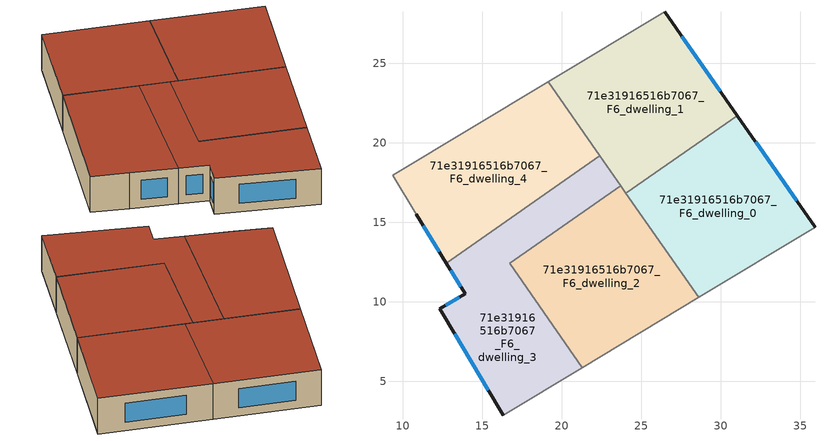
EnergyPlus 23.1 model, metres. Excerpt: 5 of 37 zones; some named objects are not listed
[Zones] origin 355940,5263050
71e31916516b7067_F6_dwelling_0
 floor to 71e31916516b7067_F5_dwelling_0 (EU_floor_Construction): 31.04,21.71 35.93,14.69 28.6,10.27 24.03,16.82 z18
 wall outside (EU_wall_Construction): 35.93,14.69 31.04,21.71 z18:21
 wall to 71e31916516b7067_F6_dwelling_1 (EU_wall_Construction): 31.04,21.71 24.03,16.82 z18:21
 wall adiabatic (EU_wall_Construction): 28.6,10.27 35.93,14.69 z18:21
 wall to 71e31916516b7067_F6_dwelling_2 (EU_wall_Construction): 24.03,16.82 28.6,10.27 z18:21
 window (EU_Window_Construction): 34.78,16.34 32.19,20.06 z18.7:20.3
 roof outside (EU_roof_Construction): 35.93,14.69 31.04,21.71 24.03,16.82 28.6,10.27 z21
71e31916516b7067_F6_dwelling_1
 floor to 71e31916516b7067_F5_dwelling_1 (EU_floor_Construction): 26.48,28.24 31.04,21.71 24.03,16.82 19.14,23.84 z18
 wall outside (EU_wall_Construction): 31.04,21.71 26.48,28.24 z18:21
 wall adiabatic (EU_wall_Construction): 26.48,28.24 19.14,23.84 z18:21
 wall to 71e31916516b7067_F6_dwelling_4 (EU_wall_Construction): 19.14,23.84 22.39,19.17 z18:21
 wall to 71e31916516b7067_F6_dwelling_3 (EU_wall_Construction): 22.39,19.17 23.71,17.29 z18:21
 wall to 71e31916516b7067_F6_dwelling_2 (EU_wall_Construction): 23.71,17.29 24.03,16.82 z18:21
 window (EU_Window_Construction): 29.97,23.24 27.55,26.71 z18.7:20.3
 roof outside (EU_roof_Construction): 31.04,21.71 26.48,28.24 19.14,23.84 24.03,16.82 z21
71e31916516b7067_F6_dwelling_2
 floor to 71e31916516b7067_F5_dwelling_2 (EU_floor_Construction): 23.71,17.29 28.6,10.27 21.29,5.85 16.71,12.41 z18
 wall to 71e31916516b7067_F6_dwelling_3 (EU_wall_Construction): 23.71,17.29 16.71,12.41 21.29,5.85 z18:21
 wall adiabatic (EU_wall_Construction): 21.29,5.85 28.6,10.27 z18:21
 roof outside (EU_roof_Construction): 28.6,10.27 23.71,17.29 16.71,12.41 21.29,5.85 z21
71e31916516b7067_F6_dwelling_3
 floor to 71e31916516b7067_F5_dwelling_3 (EU_floor_Construction): 22.39,19.17 23.71,17.29 16.71,12.41 21.29,5.85 16.31,2.85 12.31,9.54 13.91,10.5 12.72,12.43 z18
 wall outside (EU_wall_Construction): 12.72,12.43 13.91,10.5 12.31,9.54 16.31,2.85 z18:21
 wall adiabatic (EU_wall_Construction): 16.31,2.85 21.29,5.85 z18:21
 wall to 71e31916516b7067_F6_dwelling_4 (EU_wall_Construction): 22.39,19.17 12.72,12.43 z18:21
 window (EU_Window_Construction): 13.25,7.97 15.37,4.42 / 13.53,10.27 12.69,9.77 / 13,11.97 13.63,10.95 z18.7:20.3
 roof outside (EU_roof_Construction): 21.29,5.85 16.71,12.41 23.71,17.29 22.39,19.17 12.72,12.43 13.91,10.5 12.31,9.54 16.31,2.85 z21
71e31916516b7067_F6_dwelling_4
 floor to 71e31916516b7067_F5_dwelling_4 (EU_floor_Construction): 19.14,23.84 22.39,19.17 12.72,12.43 10.84,15.49 9.34,17.97 z18
 wall outside (EU_wall_Construction): 10.84,15.49 12.72,12.43 z18:21
 wall adiabatic (EU_wall_Construction): 19.14,23.84 9.34,17.97 10.84,15.49 z18:21
 window (EU_Window_Construction): 11.28,14.77 12.28,13.15 z18.7:20.3
 roof outside (EU_roof_Construction): 22.39,19.17 19.14,23.84 9.34,17.97 10.84,15.49 12.72,12.43 z21
[Building]
EU S2 Campaign: North Axis=0; Terrain=City; Solar Distribution=FullExterior
[Site:Location]
Budapest.Ferenc.Liszt.Intl.AP: Latitude=47.437; Longitude=19.256; Time Zone=1; Elevation=185
[SizingPeriod:WeatherFileDays]
AnnualSizingPeriod: Begin Month=1; Begin Day of Month=1; End Month=12; End Day of Month=31; Day of Week for Start Day=Monday; Use Weather File Daylight Saving Period=No; Use Weather File Rain and Snow Indicators=No
[MATERIAL]
EU_InternalMass_Material: Roughness=MediumRough; Thickness=0.1; Conductivity=1; Density=1800; Specific Heat=900; Thermal Absorptance=0.9; Solar Absorptance=0.7; Visible Absorptance=0.7
[MATERIAL:NOMASS] Roughness=MediumRough; Thermal Absorptance=0.9; Solar Absorptance=0.7; Visible Absorptance=0.7
Name | Thermal Resistance
EU_wall_NoMass | 0.832559
EU_roof_NoMass | 1.39638
EU_floor_NoMass | 0.872794
[WINDOWMATERIAL:SIMPLEGLAZINGSYSTEM]
EU_Window_SimpleGlazing: UFactor=2.79869; Solar Heat Gain Coefficient=0.75; Visible Transmittance=0.75
[CONSTRUCTION]
EU_wall_Construction: EU_wall_NoMass
EU_roof_Construction: EU_roof_NoMass
EU_floor_Construction: EU_floor_NoMass
EU_Window_Construction: EU_Window_SimpleGlazing
EU_InternalMass_Construction: EU_InternalMass_Material
[ZONE] Type=1; Multiplier=1; Ceiling Height=autocalculate; Floor Area=autocalculate; Part of Total Floor Area=Yes
Name | Volume
71e31916516b7067_F6_dwelling_0 | 211.844
71e31916516b7067_F6_dwelling_1 | 211.834
71e31916516b7067_F6_dwelling_2; 71e31916516b7067_F6_dwelling_4 | 211.82
71e31916516b7067_F6_dwelling_3 | 211.838
[INTERNALMASS] Construction=EU_InternalMass_Construction
Name | Zone or ZoneList | Surface Area
71e31916516b7067_F6_dwelling_0_EU_InternalMass | 71e31916516b7067_F6_dwelling_0 | 70.6147
71e31916516b7067_F6_dwelling_1_EU_InternalMass | 71e31916516b7067_F6_dwelling_1 | 70.6134
71e31916516b7067_F6_dwelling_2_EU_InternalMass | 71e31916516b7067_F6_dwelling_2 | 70.6083
71e31916516b7067_F6_dwelling_3_EU_InternalMass | 71e31916516b7067_F6_dwelling_3 | 70.6126
71e31916516b7067_F6_dwelling_4_EU_InternalMass | 71e31916516b7067_F6_dwelling_4 | 70.6109
[OTHEREQUIPMENT] Fuel Type=Electricity; Design Level Calculation Method=Watts/Area; Power per Zone Floor Area=1; Fraction Latent=0; Fraction Radiant=0; Fraction Lost=0; Carbon Dioxide Generation Rate=0; EndUse Subcategory=EU_Step8_InternalGains
Name | Zone or ZoneList or Space or SpaceList | Schedule
EU_Step8_InternalGain_71e31916516b7067_F6_dwelling_0_f000 | 71e31916516b7067_F6_dwelling_0 | EU_Step8_GainSchedule_71e31916516b7067_F6_dwelling_0_f000
EU_Step8_InternalGain_71e31916516b7067_F6_dwelling_1_f000 | 71e31916516b7067_F6_dwelling_1 | EU_Step8_GainSchedule_71e31916516b7067_F6_dwelling_1_f000
EU_Step8_InternalGain_71e31916516b7067_F6_dwelling_2_f000 | 71e31916516b7067_F6_dwelling_2 | EU_Step8_GainSchedule_71e31916516b7067_F6_dwelling_2_f000
EU_Step8_InternalGain_71e31916516b7067_F6_dwelling_3_f000 | 71e31916516b7067_F6_dwelling_3 | EU_Step8_GainSchedule_71e31916516b7067_F6_dwelling_3_f000
EU_Step8_InternalGain_71e31916516b7067_F6_dwelling_4_f000 | 71e31916516b7067_F6_dwelling_4 | EU_Step8_GainSchedule_71e31916516b7067_F6_dwelling_4_f000
[ZONEVENTILATION:DESIGNFLOWRATE] Schedule=EU_AlwaysOn; Design Flow Rate Calculation Method=AirChanges/Hour; Air Changes per Hour=0.475469; Ventilation Type=Natural; Fan Pressure Rise=0; Fan Total Efficiency=1; Constant Term Coefficient=1; Temperature Term Coefficient=0; Velocity Term Coefficient=0; Velocity Squared Term Coefficient=0; Minimum Indoor Temperature=-100; Maximum Indoor Temperature=100; Delta Temperature=-100; Minimum Outdoor Temperature=-100; Maximum Outdoor Temperature=100; Maximum Wind Speed=40
Name | Zone or ZoneList or Space or SpaceList
EU_ConstantAir_71e31916516b7067_F6_dwelling_0 | 71e31916516b7067_F6_dwelling_0
EU_ConstantAir_71e31916516b7067_F6_dwelling_1 | 71e31916516b7067_F6_dwelling_1
EU_ConstantAir_71e31916516b7067_F6_dwelling_2 | 71e31916516b7067_F6_dwelling_2
EU_ConstantAir_71e31916516b7067_F6_dwelling_3 | 71e31916516b7067_F6_dwelling_3
EU_ConstantAir_71e31916516b7067_F6_dwelling_4 | 71e31916516b7067_F6_dwelling_4
[HVACTEMPLATE:ZONE:IDEALLOADSAIRSYSTEM] System Availability Schedule=EU_AlwaysOn; Maximum Heating Supply Air Temperature=50; Minimum Cooling Supply Air Temperature=13; Maximum Heating Supply Air Humidity Ratio=0.0156; Minimum Cooling Supply Air Humidity Ratio=0.0077; Heating Limit=NoLimit; Cooling Limit=NoLimit; Heating Availability Schedule=EU_AlwaysOn; Cooling Availability Schedule=EU_CoolingOff; Dehumidification Control Type=ConstantSensibleHeatRatio; Cooling Sensible Heat Ratio=0.7; Dehumidification Setpoint=60; Humidification Control Type=None; Humidification Setpoint=30; Outdoor Air Method=None; Outdoor Air Flow Rate per Person=0.00944; Outdoor Air Flow Rate per Zone Floor Area=0; Outdoor Air Flow Rate per Zone=0; Demand Controlled Ventilation Type=None; Outdoor Air Economizer Type=NoEconomizer; Heat Recovery Type=None; Sensible Heat Recovery Effectiveness=0.7; Latent Heat Recovery Effectiveness=0.65
Name | Template Thermostat
71e31916516b7067_F6_dwelling_0 | EU_HeatOnly_71e31916516b7067_F6_dwelling_0
71e31916516b7067_F6_dwelling_1 | EU_HeatOnly_71e31916516b7067_F6_dwelling_1
71e31916516b7067_F6_dwelling_2 | EU_HeatOnly_71e31916516b7067_F6_dwelling_2
71e31916516b7067_F6_dwelling_3 | EU_HeatOnly_71e31916516b7067_F6_dwelling_3
71e31916516b7067_F6_dwelling_4 | EU_HeatOnly_71e31916516b7067_F6_dwelling_4
[SIZING:ZONE] Zone Cooling Design Supply Air Temperature Input Method=SupplyAirTemperature; Zone Cooling Design Supply Air Temperature=13; Zone Heating Design Supply Air Temperature Input Method=SupplyAirTemperature; Zone Heating Design Supply Air Temperature=50; Zone Cooling Design Supply Air Humidity Ratio=0.008; Zone Heating Design Supply Air Humidity Ratio=0.008; Cooling Design Air Flow Method=DesignDay; Cooling Design Air Flow Rate=0; Cooling Minimum Air Flow per Zone Floor Area=0.000762; Cooling Minimum Air Flow=0; Cooling Minimum Air Flow Fraction=0.2; Heating Design Air Flow Method=DesignDay; Heating Design Air Flow Rate=0; Heating Maximum Air Flow per Zone Floor Area=0.002032; Heating Maximum Air Flow=0.141576; Heating Maximum Air Flow Fraction=0.3; Account for Dedicated Outdoor Air System=No; Dedicated Outdoor Air System Control Strategy=NeutralSupplyAir; Dedicated Outdoor Air Low Setpoint Temperature for Design=autosize; Dedicated Outdoor Air High Setpoint Temperature for Design=autosize; Zone Load Sizing Method=Sensible Load Only No Latent Load; Zone Latent Cooling Design Supply Air Humidity Ratio Input Method=HumidityRatioDifference; Zone Cooling Design Supply Air Humidity Ratio Difference=0.005; Zone Latent Heating Design Supply Air Humidity Ratio Input Method=HumidityRatioDifference; Zone Humidification Design Supply Air Humidity Ratio Difference=0.005
71e31916516b7067_F6_dwelling_0; 71e31916516b7067_F6_dwelling_1; 71e31916516b7067_F6_dwelling_2; 71e31916516b7067_F6_dwelling_3; 71e31916516b7067_F6_dwelling_4
[SCHEDULE:CONSTANT]
Name | Hourly Value
EU_AlwaysOn | 1
EU_CoolingOff | 0
[SCHEDULE:FILE] Column Number=1; Rows to Skip at Top=0; Number of Hours of Data=8760; Column Separator=Comma; Interpolate to Timestep=No; Minutes per Item=60; Adjust Schedule for Daylight Savings=Yes
Name | File
EU_Step8_GainSchedule_71e31916516b7067_F6_dwelling_0_f000 | ../../schedules/71e31916516b7067/71e31916516b7067_F6_dwelling_0_f000_gain.csv
EU_Step8_GainSchedule_71e31916516b7067_F6_dwelling_1_f000 | ../../schedules/71e31916516b7067/71e31916516b7067_F6_dwelling_1_f000_gain.csv
EU_Step8_GainSchedule_71e31916516b7067_F6_dwelling_2_f000 | ../../schedules/71e31916516b7067/71e31916516b7067_F6_dwelling_2_f000_gain.csv
EU_Step8_GainSchedule_71e31916516b7067_F6_dwelling_3_f000 | ../../schedules/71e31916516b7067/71e31916516b7067_F6_dwelling_3_f000_gain.csv
EU_Step8_GainSchedule_71e31916516b7067_F6_dwelling_4_f000 | ../../schedules/71e31916516b7067/71e31916516b7067_F6_dwelling_4_f000_gain.csv
